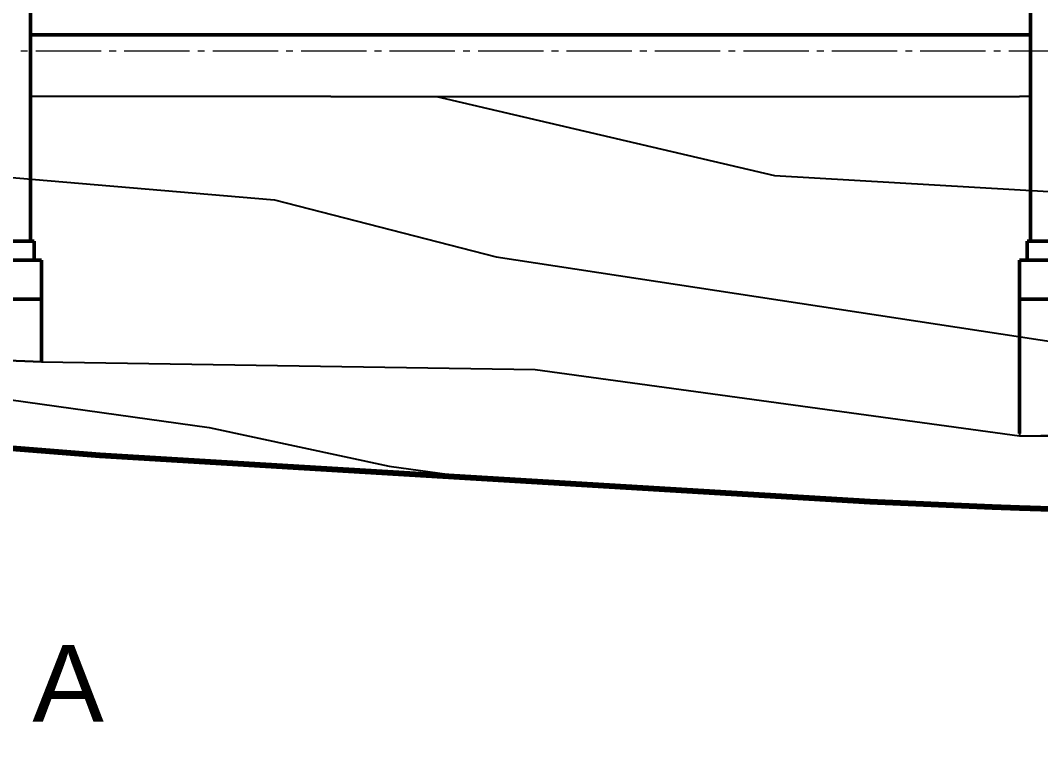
# Model space of a CAD drawing. Header units: metres. Extents: x -57 to 501, y 45 to 307.
# Drawn here: x 298.85 to 313.84, y 81.92 to 92.54 of the extents above; entities that cross this region are included whole.
import ezdxf

# ---------------------------------------------------------------- set-up
doc = ezdxf.new("R2010")
doc.units = ezdxf.units.M
doc.linetypes.add('ACAD_ISO04W100', pattern=[30, 24, -3, 0, -3])
doc.layers.add('Acotación', color=250, linetype='Continuous', lineweight=9)
doc.layers.add('Lámina', color=7, linetype='Continuous', lineweight=30)
doc.layers.add('atras', color=7, linetype='Continuous')
doc.styles.add('Anotativo', font='arial.ttf')

msp = doc.modelspace()

# ---------------------------------------------------------------- linework, layer by layer
at = {"lineweight": 50}
for p, q in [((299.001, 92.331), (299.001, 92.799)), ((313.695, 92.331), (313.695, 92.799)), ((299.001, 92.331), (299.001, 92.315)), ((313.695, 92.331), (299.001, 92.331)), ((299.001, 91.421), (299.001, 92.315)), ((313.695, 92.315), (313.695, 92.331)), ((313.695, 92.069), (313.695, 92.315)), ((313.695, 91.968), (313.695, 92.069)), ((313.695, 91.421), (313.695, 91.968)), ((299.001, 91.337), (299.001, 91.421)), ((299.001, 90.833), (299.001, 91.337)), ((313.695, 90.906), (313.695, 91.421)), ((313.695, 90.828), (313.695, 90.906)), ((299.001, 90.584), (299.001, 90.833)), ((313.695, 90.72), (313.695, 90.828)), ((313.695, 90.581), (313.695, 90.72)), ((299.001, 90.469), (299.001, 90.584)), ((313.695, 90.469), (313.695, 90.581)), ((299.001, 89.847), (299.001, 90.469)), ((313.695, 90.348), (313.695, 90.469)), ((313.695, 90.213), (313.695, 90.348)), ((313.695, 89.846), (313.695, 90.213)), ((299.001, 89.469), (299.001, 89.847)), ((313.695, 89.469), (313.695, 89.846)), ((299.001, 89.307), (299.001, 89.469)), ((313.695, 89.296), (313.695, 89.469)), ((299.001, 89.296), (298.701, 89.296)), ((299.001, 89.296), (299.001, 89.307)), ((299.02, 89.296), (299.001, 89.296)), ((299.051, 89.296), (299.02, 89.296)), ((299.051, 89.296), (299.051, 89.28)), ((299.051, 89.28), (299.051, 89.015)), ((313.645, 89.296), (313.645, 89.015)), ((313.695, 89.296), (313.645, 89.296)), ((313.995, 89.296), (313.695, 89.296)), ((299.051, 89.015), (298.651, 89.015)), ((299.161, 89.015), (299.051, 89.015)), ((299.161, 89.015), (299.161, 88.469)), ((313.645, 89.015), (313.535, 89.015)), ((313.535, 89.015), (313.535, 88.504)), ((314.045, 89.015), (313.645, 89.015)), ((299.161, 88.469), (299.161, 88.445)), ((313.535, 88.504), (313.535, 88.469)), ((313.535, 88.469), (313.535, 88.445)), ((299.161, 88.445), (298.541, 88.445)), ((299.161, 88.445), (299.161, 87.795)), ((314.155, 88.445), (313.535, 88.445)), ((313.535, 88.445), (313.535, 88.251)), ((313.535, 88.251), (313.535, 87.469)), ((299.161, 87.795), (299.161, 87.519)), ((313.535, 87.469), (313.535, 87.285)), ((313.535, 87.285), (313.535, 86.921)), ((313.535, 86.921), (313.535, 86.469))]:
    msp.add_line(p, q, dxfattribs=at)
for p, q in [((311.224, 92.315), (299.001, 92.315)), ((311.942, 92.315), (311.224, 92.315)), ((313.695, 92.315), (311.942, 92.315)), ((299.161, 87.519), (298.541, 87.547)), ((313.535, 86.469), (313.535, 86.435))]:
    msp.add_line(p, q)
at = {"color": 9, "true_color": 0xc7c8ca}
for p, q in [((299.652, 91.421), (299.001, 91.421)), ((299.943, 91.421), (299.652, 91.421)), ((303.208, 91.421), (299.943, 91.421)), ((303.305, 91.421), (303.208, 91.421)), ((303.415, 91.421), (303.305, 91.421)), ((303.415, 91.421), (307.595, 91.421)), ((307.595, 91.421), (307.663, 91.421)), ((307.663, 91.421), (307.762, 91.421)), ((307.762, 91.421), (313.535, 91.421)), ((313.695, 91.421), (313.535, 91.421))]:
    msp.add_line(p, q, dxfattribs=at)
at = {"color": 251, "true_color": 0x636466}
msp.add_line((313.535, 86.435), (314.155, 86.442), dxfattribs=at)
at = {"color": 9, "true_color": 0xc7c8ca}
for points in [[(288.333, 91.81), (295.584, 90.306), (297.859, 90.306), (302.584, 89.903), (305.844, 89.067), (316.795, 87.395)], [(304.968, 91.421), (309.936, 90.263), (315.815, 89.919), (324.42, 88.718), (328.995, 87.563)], [(279.865, 90.634), (284.954, 89.691), (286.076, 89.447), (289.034, 89.35), (291.05, 88.993), (292.449, 88.131), (295.098, 87.465), (301.623, 86.554), (304.273, 85.985), (305.442, 85.823)], [(294.511, 88.605), (298.541, 87.547), (299.161, 87.519), (306.417, 87.406), (313.535, 86.435), (314.155, 86.43), (317.2, 86.289), (324.602, 85.545), (332.874, 85.864), (337.582, 85.864), (340.801, 85.093)]]:
    msp.add_lwpolyline(points, dxfattribs=at)
at = {"layer": 'Acotación', "color": 252, "linetype": 'ACAD_ISO04W100', "ltscale": 0.04, "true_color": 0x939598}
msp.add_line((336.437, 92.091), (298.33, 92.091), dxfattribs=at)
at = {"layer": 'atras', "lineweight": 80}
for p, q in [((298.541, 86.265), (299.161, 86.217)), ((299.161, 86.217), (300.02, 86.149)), ((300.02, 86.149), (303.023, 85.968)), ((303.023, 85.968), (311.337, 85.469)), ((311.337, 85.469), (313.135, 85.391)), ((313.135, 85.391), (313.535, 85.376)), ((313.535, 85.376), (314.155, 85.353))]:
    msp.add_line(p, q, dxfattribs=at)
at = {"layer": 'atras'}
msp.add_lwpolyline([(313.086, 92.331), (313.084, 92.331)], dxfattribs=at)

# ---------------------------------------------------------------- texts
at = {"layer": 'Lámina', "color": 7, "linetype": 'Continuous', "style": 'Anotativo'}
msp.add_text('FACHADA ESTE BLOQUE DEPORTIVO A', height=1.12652, dxfattribs=at).set_placement((269.823, 82.231))

doc.saveas('drawing.dxf')
